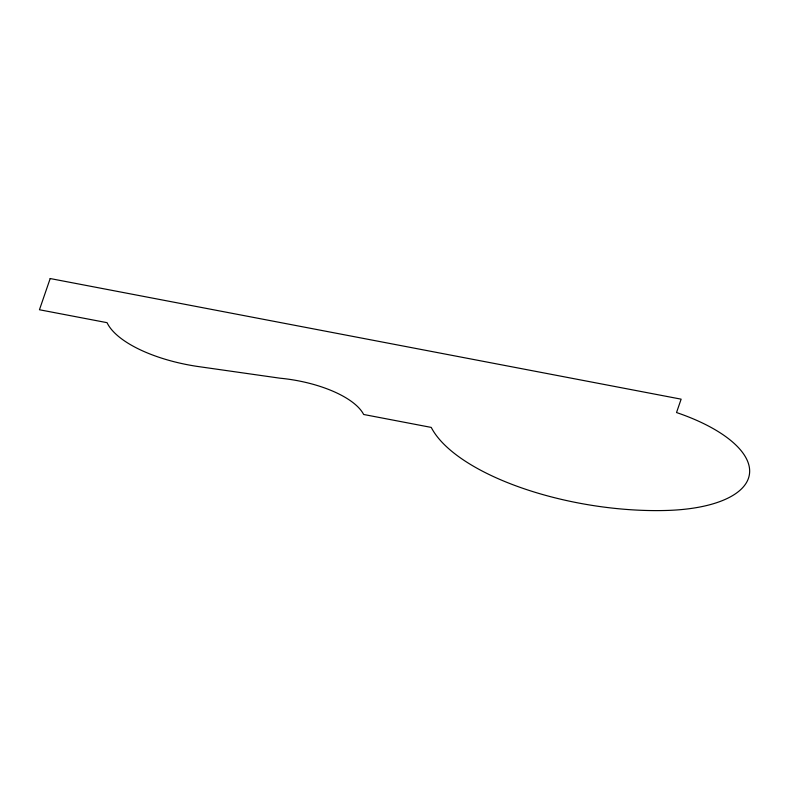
<?xml version="1.0" encoding="UTF-8"?>
<svg xmlns="http://www.w3.org/2000/svg" width="789" height="789" viewBox="0 0 789 789"><rect width="100%" height="100%" fill="white"/><g stroke="black" fill="none" stroke-linecap="round" stroke-linejoin="round"><path stroke-width="1.18" d="M50.19 278.547L39.45 309.752L107.048 322.671A96.939 39.272 9.2 0 0 196.609 366.313L279.987 378.197A78.959 31.994 9.2 0 1 363.65 414.481L431.248 427.411A177.2 71.789 9.2 0 0 666.853 510.453A132.68 53.76 9.2 0 0 749.55 473.292A132.68 53.76 9.2 0 0 676.528 412.539L681.134 399.165L50.19 278.547"/></g></svg>
